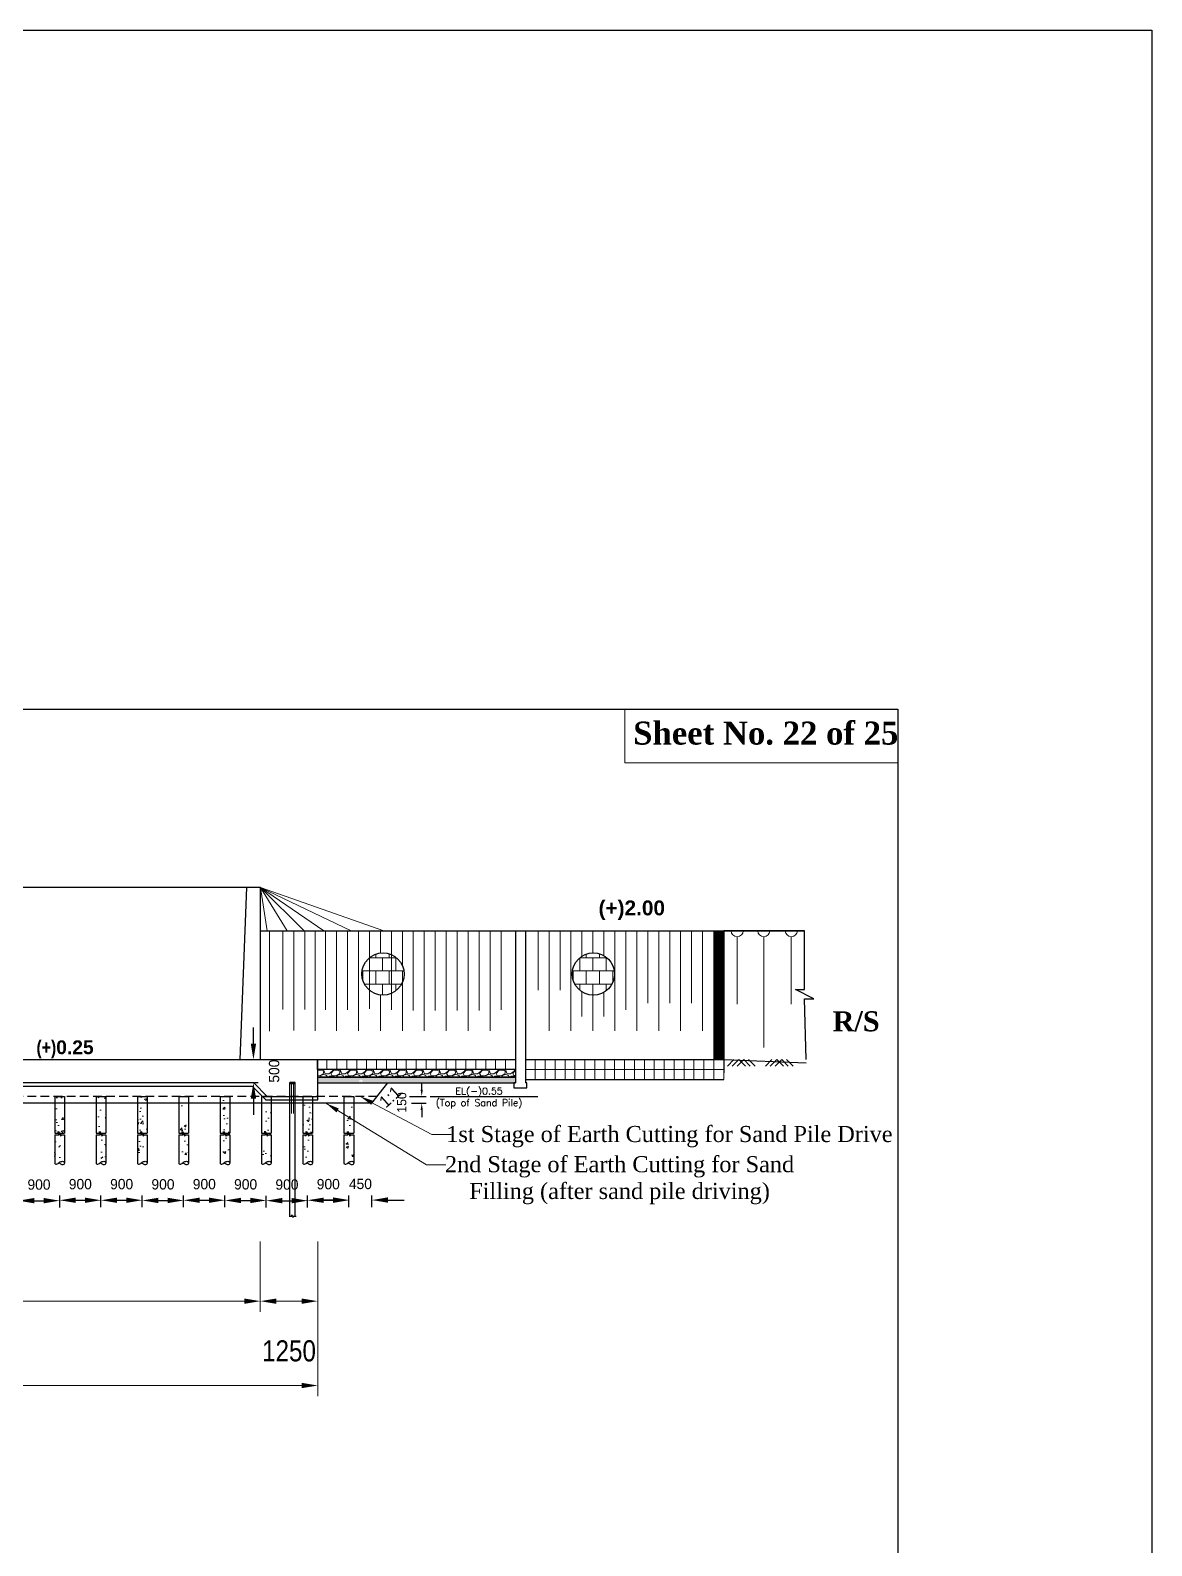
# Model space of a CAD drawing. Extents: x -358915 to 1258323, y -1667244 to -305611.
# Drawn here: x 979696 to 1004118, y -1281289 to -1248286 of the extents above; entities that cross this region are included whole.
import ezdxf

# ---------------------------------------------------------------- set-up
doc = ezdxf.new("R2010")
doc.units = 0
doc.header["$LTSCALE"] = 300
doc.header["$MEASUREMENT"] = 0
doc.linetypes.add('DASHED2', pattern=[9.525, 6.35, -3.175])
doc.layers.get('0').update_dxf_attribs({"linetype": 'CONTINUOUS'})
doc.layers.get('DEFPOINTS').update_dxf_attribs({"linetype": 'CONTINUOUS'})
for name, color, linetype in [('BLOCK', 6, 'CONTINUOUS'), ('LINE', 7, 'CONTINUOUS'), ('P1', 7, 'CONTINUOUS'), ('TEXT', 10, 'CONTINUOUS')]:
    doc.layers.add(name, color=color, linetype=linetype)
for name, color, linetype, lineweight in [('Dim', 7, 'CONTINUOUS', 9), ('Dimension', 8, 'CONTINUOUS', 18), ('HATCH', 252, 'CONTINUOUS', 5), ('line2', 3, 'CONTINUOUS', 30)]:
    doc.layers.add(name, color=color, linetype=linetype, lineweight=lineweight)
doc.styles.add('1-2', font='arial.ttf')
doc.styles.add('BIG', font='ROMANT.SHX')
doc.styles.add('dimText', font='ARIALN.TTF')
doc.styles.add('text', font='ARIALN.TTF', dxfattribs={"height": 1.6})
doc.dimstyles.new('3', dxfattribs={"dimtxt": 225, "dimasz": 350, "dimexe": 100, "dimexo": 25, "dimgap": 9, "dimtad": 0, "dimdec": 0, "dimzin": 0, "dimdsep": 46, "dimtxsty": 'Standard', "dimcen": 0, "dimclrd": 5, "dimclre": 6, "dimclrt": 256, "dimadec": 0, "dimazin": 0, "dimtfac": 1, "dimtdec": 0, "dimtofl": 0, "dimtmove": 2, "dimatfit": 3, "dimfxl": 1, "dimtolj": 1, "dimtzin": 0, "dimarcsym": 0})
doc.dimstyles.new('dim_230', dxfattribs={"dimtxt": 460, "dimasz": 460, "dimexe": 230, "dimexo": 100, "dimgap": 100, "dimtad": 1, "dimdec": 0, "dimzin": 0, "dimdsep": 46, "dimtxsty": 'dimText', "dimcen": 0.09, "dimclrd": 256, "dimclre": 256, "dimclrt": 7, "dimadec": 0, "dimazin": 0, "dimtfac": 1, "dimtdec": 0, "dimtofl": 0, "dimtmove": 0, "dimatfit": 3, "dimfxl": 1, "dimtolj": 1, "dimtzin": 0, "dimlwd": -1, "dimlwe": -1, "dimarcsym": 0})

# ---------------------------------------------------------------- blocks, each defined once
blk = doc.blocks.new('*D1104')
at = {"layer": 'DEFPOINTS', "color": 0, "ltscale": 500, "transparency": 16777216}
for p in [(972705, -1274561), (984705, -1274561), (984705, -1275964)]:
    blk.add_point(p, dxfattribs=at)
at = {"layer": 'Dim', "ltscale": 500, "transparency": 16777216}
for p, q in [((972705, -1274661), (972705, -1276194)), ((984705, -1274661), (984705, -1276194)), ((973055, -1275964), (984355, -1275964))]:
    blk.add_line(p, q, dxfattribs=at)
for points in [[(973055, -1275906), (973055, -1276022), (972705, -1275964)], [(984355, -1275906), (984355, -1276022), (984705, -1275964)]]:
    blk.add_solid(points, dxfattribs=at)
at = {"layer": 'Dim', "color": 7, "ltscale": 500, "transparency": 16777216, "insert": (978705, -1275629), "char_height": 460, "attachment_point": 5, "style": 'dimText'}
blk.add_mtext('\\A1;12000', dxfattribs=at)
blk = doc.blocks.new('*D1105')
at = {"layer": 'DEFPOINTS', "color": 0, "ltscale": 500, "transparency": 16777216}
for p in [(984705, -1274561), (985955, -1274561), (985955, -1275964)]:
    blk.add_point(p, dxfattribs=at)
at = {"layer": 'Dim', "ltscale": 500, "transparency": 16777216}
for p, q in [((984705, -1274661), (984705, -1276194)), ((985955, -1274661), (985955, -1276194)), ((985055, -1275964), (985605, -1275964))]:
    blk.add_line(p, q, dxfattribs=at)
for points in [[(985055, -1275906), (985055, -1276022), (984705, -1275964)], [(985605, -1275906), (985605, -1276022), (985955, -1275964)]]:
    blk.add_solid(points, dxfattribs=at)
at = {"layer": 'Dim', "color": 7, "ltscale": 500, "transparency": 16777216, "insert": (985330, -1277049), "char_height": 460, "attachment_point": 5, "style": 'dimText'}
blk.add_mtext('\\A1;1250', dxfattribs=at)
blk = doc.blocks.new('*D1106')
at = {"layer": 'DEFPOINTS', "color": 0, "transparency": 16777216}
for p in [(984555, -1270704), (984555, -1270704), (984555, -1271204)]:
    blk.add_point(p, dxfattribs=at)
at = {"layer": 'LINE', "color": 5, "lineweight": -2, "transparency": 16777216}
for p, q in [((984555, -1270354), (984555, -1270004)), ((984555, -1271554), (984555, -1271904))]:
    blk.add_line(p, q, dxfattribs=at)
at = {"layer": 'LINE', "color": 6, "lineweight": -2, "transparency": 16777216}
for p, q in [((984580, -1270704), (984655, -1270704)), ((984580, -1271204), (984655, -1271204))]:
    blk.add_line(p, q, dxfattribs=at)
at = {"layer": 'LINE', "color": 5, "transparency": 16777216}
for points in [[(984497, -1270354), (984614, -1270354), (984555, -1270704)], [(984497, -1271554), (984614, -1271554), (984555, -1271204)]]:
    blk.add_solid(points, dxfattribs=at)
at = {"layer": 'LINE', "transparency": 16777216, "insert": (985006, -1270954), "char_height": 225, "attachment_point": 5, "rotation": 90}
blk.add_mtext('\\A1;500', dxfattribs=at)
blk = doc.blocks.new('pile-X')
at = {"layer": 'Dim', "ltscale": 50}
h = blk.add_hatch(dxfattribs=at)
h.set_pattern_fill('AR-CONC', color=8, scale=100, style=0)
h.set_pattern_definition([(50, (-3010845.5, 571089.3), (717.26018, -62.75213), [75, -825]), (355, (-3010845.5, 571089.3), (-138.75133, 752.19213), [60, -660]), (100.4514, (-3010785.7, 571084.1), (578.50938, 689.43954), [63.74019, -701.14211]), (46.1842, (-3010845.5, 571289.3), (1067.24105, -165.51901), [112.5, -1237.5]), (96.6356, (-3010756.5, 571275.5), (934.6627, 974.11787), [95.6103, -1051.713]), (351.1842, (-3010845.5, 571289.3), (934.66195, 974.1186), [90, -990]), (21, (-3010745.5, 571239.3), (596.90705, -402.61889), [75, -825]), (326, (-3010745.5, 571239.3), (243.31533, 725.15005), [60, -660]), (71.4514, (-3010695.7, 571205.75), (840.22263, 322.5305), [63.74019, -701.14211]), (37.5, (-3010845.48, 571089.3), (12.159855, 332.893854), [0, -652, 0, -670, 0, -662.5]), (7.5, (-3010845.48, 571089.3), (263.069537, 394.41171), [0, -382, 0, -637, 0, -252.5]), (327.5, (-3011068.48, 571089.3), (533.822436, -22.554872), [0, -250, 0, -780, 0, -1035]), (317.5, (-3011168.48, 571089.3), (583.18617, 100.10498), [0, -325, 0, -518, 0, -735])])
h.paths.add_polyline_path([(-150, -1863), (-44, -1863), (-44, -1814), (22, -1903), (22, -1862), (150, -1862), (150, 0), (-150, 0)])
at = {"layer": 'P1', "ltscale": 50}
for points in [[(-150, 0), (-150, -1112)], [(-150, 0), (150, 0)], [(150, 0), (150, -1112)], [(-150, -1112), (-44, -1112), (-44, -1064), (22, -1152), (22, -1112), (150, -1112)], [(-150, -1161), (-29, -1161), (-29, -1113), (38, -1201), (38, -1161), (150, -1161)], [(-150, -1161), (-150, -2029)], [(150, -1161), (150, -2011)]]:
    blk.add_lwpolyline(points, dxfattribs=at)
blk.add_spline([(-150, -2029), (-115, -2047), (-72, -2042), (-23, -2010), (15, -1981), (67, -1965), (106, -1968), (132, -1982), (144, -1997), (150, -2011), (150, -2024), (123, -2061), (73, -2067), (38, -2051), (10, -2031), (-18, -2023), (-51, -2031)], degree=3, dxfattribs=at)
blk = doc.blocks.new('*D1108')
at = {"layer": 'DEFPOINTS', "color": 0, "ltscale": 500, "transparency": 16777216}
for p in [(948615, -1275964), (985955, -1275964), (985955, -1277801)]:
    blk.add_point(p, dxfattribs=at)
at = {"layer": 'Dim', "ltscale": 500, "transparency": 16777216}
for p, q in [((948615, -1276064), (948615, -1278031)), ((985955, -1276064), (985955, -1278031)), ((948965, -1277801), (985605, -1277801))]:
    blk.add_line(p, q, dxfattribs=at)
for points in [[(948965, -1277742), (948965, -1277859), (948615, -1277801)], [(985605, -1277742), (985605, -1277859), (985955, -1277801)]]:
    blk.add_solid(points, dxfattribs=at)
at = {"layer": 'Dim', "color": 7, "ltscale": 500, "transparency": 16777216, "insert": (967285, -1277466), "char_height": 460, "attachment_point": 5, "style": 'dimText'}
blk.add_mtext('\\A1;37340', dxfattribs=at)
blk = doc.blocks.new('*D1143')
at = {"layer": 'DEFPOINTS', "color": 0, "transparency": 16777216}
for p in [(980335, -1273775), (979435, -1273947), (980335, -1273947)]:
    blk.add_point(p, dxfattribs=at)
at = {"layer": 'LINE', "color": 6, "lineweight": -2, "transparency": 16777216}
for p, q in [((979435, -1273922), (979435, -1273675)), ((980335, -1273922), (980335, -1273675))]:
    blk.add_line(p, q, dxfattribs=at)
at = {"layer": 'LINE', "color": 5, "lineweight": -2, "transparency": 16777216}
blk.add_line((979785, -1273775), (979985, -1273775), dxfattribs=at)
at = {"layer": 'LINE', "color": 5, "transparency": 16777216}
for points in [[(979785, -1273716), (979785, -1273833), (979435, -1273775)], [(979985, -1273716), (979985, -1273833), (980335, -1273775)]]:
    blk.add_solid(points, dxfattribs=at)
at = {"layer": 'LINE', "transparency": 16777216, "insert": (979885, -1273425), "char_height": 225, "attachment_point": 5}
blk.add_mtext('\\A1;900', dxfattribs=at)
blk = doc.blocks.new('*D1144')
at = {"layer": 'DEFPOINTS', "color": 0, "transparency": 16777216}
for p in [(981235, -1273766), (980335, -1273939), (981235, -1273939)]:
    blk.add_point(p, dxfattribs=at)
at = {"layer": 'LINE', "color": 6, "lineweight": -2, "transparency": 16777216}
for p, q in [((980335, -1273914), (980335, -1273666)), ((981235, -1273914), (981235, -1273666))]:
    blk.add_line(p, q, dxfattribs=at)
at = {"layer": 'LINE', "color": 5, "lineweight": -2, "transparency": 16777216}
blk.add_line((980685, -1273766), (980885, -1273766), dxfattribs=at)
at = {"layer": 'LINE', "color": 5, "transparency": 16777216}
for points in [[(980685, -1273708), (980685, -1273824), (980335, -1273766)], [(980885, -1273708), (980885, -1273824), (981235, -1273766)]]:
    blk.add_solid(points, dxfattribs=at)
at = {"layer": 'LINE', "transparency": 16777216, "insert": (980785, -1273416), "char_height": 225, "attachment_point": 5}
blk.add_mtext('\\A1;900', dxfattribs=at)
blk = doc.blocks.new('*D1151')
at = {"layer": 'DEFPOINTS', "color": 0, "transparency": 16777216}
for p in [(982135, -1273766), (981235, -1273939), (982135, -1273939)]:
    blk.add_point(p, dxfattribs=at)
at = {"layer": 'LINE', "color": 6, "lineweight": -2, "transparency": 16777216}
for p, q in [((981235, -1273914), (981235, -1273666)), ((982135, -1273914), (982135, -1273666))]:
    blk.add_line(p, q, dxfattribs=at)
at = {"layer": 'LINE', "color": 5, "lineweight": -2, "transparency": 16777216}
blk.add_line((981585, -1273766), (981785, -1273766), dxfattribs=at)
at = {"layer": 'LINE', "color": 5, "transparency": 16777216}
for points in [[(981585, -1273708), (981585, -1273824), (981235, -1273766)], [(981785, -1273708), (981785, -1273824), (982135, -1273766)]]:
    blk.add_solid(points, dxfattribs=at)
at = {"layer": 'LINE', "transparency": 16777216, "insert": (981685, -1273416), "char_height": 225, "attachment_point": 5}
blk.add_mtext('\\A1;900', dxfattribs=at)
blk = doc.blocks.new('*D1152')
at = {"layer": 'DEFPOINTS', "color": 0, "transparency": 16777216}
for p in [(983035, -1273770), (982135, -1273943), (983035, -1273943)]:
    blk.add_point(p, dxfattribs=at)
at = {"layer": 'LINE', "color": 6, "lineweight": -2, "transparency": 16777216}
for p, q in [((982135, -1273918), (982135, -1273670)), ((983035, -1273918), (983035, -1273670))]:
    blk.add_line(p, q, dxfattribs=at)
at = {"layer": 'LINE', "color": 5, "lineweight": -2, "transparency": 16777216}
blk.add_line((982485, -1273770), (982685, -1273770), dxfattribs=at)
at = {"layer": 'LINE', "color": 5, "transparency": 16777216}
for points in [[(982485, -1273712), (982485, -1273829), (982135, -1273770)], [(982685, -1273712), (982685, -1273829), (983035, -1273770)]]:
    blk.add_solid(points, dxfattribs=at)
at = {"layer": 'LINE', "transparency": 16777216, "insert": (982585, -1273420), "char_height": 225, "attachment_point": 5}
blk.add_mtext('\\A1;900', dxfattribs=at)
blk = doc.blocks.new('*D1147')
at = {"layer": 'DEFPOINTS', "color": 0, "transparency": 16777216}
for p in [(983935, -1273766), (983035, -1273939), (983935, -1273939)]:
    blk.add_point(p, dxfattribs=at)
at = {"layer": 'LINE', "color": 6, "lineweight": -2, "transparency": 16777216}
for p, q in [((983035, -1273914), (983035, -1273666)), ((983935, -1273914), (983935, -1273666))]:
    blk.add_line(p, q, dxfattribs=at)
at = {"layer": 'LINE', "color": 5, "lineweight": -2, "transparency": 16777216}
blk.add_line((983385, -1273766), (983585, -1273766), dxfattribs=at)
at = {"layer": 'LINE', "color": 5, "transparency": 16777216}
for points in [[(983385, -1273708), (983385, -1273824), (983035, -1273766)], [(983585, -1273708), (983585, -1273824), (983935, -1273766)]]:
    blk.add_solid(points, dxfattribs=at)
at = {"layer": 'LINE', "transparency": 16777216, "insert": (983485, -1273416), "char_height": 225, "attachment_point": 5}
blk.add_mtext('\\A1;900', dxfattribs=at)
blk = doc.blocks.new('*D1148')
at = {"layer": 'DEFPOINTS', "color": 0, "transparency": 16777216}
for p in [(984835, -1273770), (983935, -1273943), (984835, -1273943)]:
    blk.add_point(p, dxfattribs=at)
at = {"layer": 'LINE', "color": 6, "lineweight": -2, "transparency": 16777216}
for p, q in [((983935, -1273918), (983935, -1273670)), ((984835, -1273918), (984835, -1273670))]:
    blk.add_line(p, q, dxfattribs=at)
at = {"layer": 'LINE', "color": 5, "lineweight": -2, "transparency": 16777216}
blk.add_line((984285, -1273770), (984485, -1273770), dxfattribs=at)
at = {"layer": 'LINE', "color": 5, "transparency": 16777216}
for points in [[(984285, -1273712), (984285, -1273829), (983935, -1273770)], [(984485, -1273712), (984485, -1273829), (984835, -1273770)]]:
    blk.add_solid(points, dxfattribs=at)
at = {"layer": 'LINE', "transparency": 16777216, "insert": (984385, -1273420), "char_height": 225, "attachment_point": 5}
blk.add_mtext('\\A1;900', dxfattribs=at)
blk = doc.blocks.new('*D1149')
at = {"layer": 'DEFPOINTS', "color": 0, "transparency": 16777216}
for p in [(985735, -1273775), (984835, -1273947), (985735, -1273947)]:
    blk.add_point(p, dxfattribs=at)
at = {"layer": 'LINE', "color": 6, "lineweight": -2, "transparency": 16777216}
for p, q in [((984835, -1273922), (984835, -1273675)), ((985735, -1273922), (985735, -1273675))]:
    blk.add_line(p, q, dxfattribs=at)
at = {"layer": 'LINE', "color": 5, "lineweight": -2, "transparency": 16777216}
blk.add_line((985185, -1273775), (985385, -1273775), dxfattribs=at)
at = {"layer": 'LINE', "color": 5, "transparency": 16777216}
for points in [[(985185, -1273716), (985185, -1273833), (984835, -1273775)], [(985385, -1273716), (985385, -1273833), (985735, -1273775)]]:
    blk.add_solid(points, dxfattribs=at)
at = {"layer": 'LINE', "transparency": 16777216, "insert": (985285, -1273425), "char_height": 225, "attachment_point": 5}
blk.add_mtext('\\A1;900', dxfattribs=at)
blk = doc.blocks.new('*D1150')
at = {"layer": 'DEFPOINTS', "color": 0, "transparency": 16777216}
for p in [(986635, -1273766), (985735, -1273939), (986635, -1273939)]:
    blk.add_point(p, dxfattribs=at)
at = {"layer": 'LINE', "color": 6, "lineweight": -2, "transparency": 16777216}
for p, q in [((985735, -1273914), (985735, -1273666)), ((986635, -1273914), (986635, -1273666))]:
    blk.add_line(p, q, dxfattribs=at)
at = {"layer": 'LINE', "color": 5, "lineweight": -2, "transparency": 16777216}
blk.add_line((986085, -1273766), (986285, -1273766), dxfattribs=at)
at = {"layer": 'LINE', "color": 5, "transparency": 16777216}
for points in [[(986085, -1273708), (986085, -1273824), (985735, -1273766)], [(986285, -1273708), (986285, -1273824), (986635, -1273766)]]:
    blk.add_solid(points, dxfattribs=at)
at = {"layer": 'LINE', "transparency": 16777216, "insert": (986185, -1273416), "char_height": 225, "attachment_point": 5}
blk.add_mtext('\\A1;900', dxfattribs=at)
blk = doc.blocks.new('*D1153')
at = {"layer": 'DEFPOINTS', "color": 0, "transparency": 16777216}
for p in [(987135, -1273762), (986635, -1273939), (987135, -1273939)]:
    blk.add_point(p, dxfattribs=at)
at = {"layer": 'LINE', "color": 5, "lineweight": -2, "transparency": 16777216}
for p, q in [((986285, -1273762), (985935, -1273762)), ((987485, -1273762), (987835, -1273762))]:
    blk.add_line(p, q, dxfattribs=at)
at = {"layer": 'LINE', "color": 6, "lineweight": -2, "transparency": 16777216}
for p, q in [((986635, -1273914), (986635, -1273662)), ((987135, -1273914), (987135, -1273662))]:
    blk.add_line(p, q, dxfattribs=at)
at = {"layer": 'LINE', "color": 5, "transparency": 16777216}
for points in [[(986285, -1273703), (986285, -1273820), (986635, -1273762)], [(987485, -1273703), (987485, -1273820), (987135, -1273762)]]:
    blk.add_solid(points, dxfattribs=at)
at = {"layer": 'LINE', "transparency": 16777216, "insert": (986885, -1273412), "char_height": 225, "attachment_point": 5}
blk.add_mtext('\\A1;450', dxfattribs=at)
blk = doc.blocks.new('*D1176')
at = {"layer": 'DEFPOINTS', "color": 0, "transparency": 16777216}
for p in [(987927, -1271504), (987971, -1271654), (988220, -1271654)]:
    blk.add_point(p, dxfattribs=at)
at = {"layer": 'LINE', "color": 5, "lineweight": -2, "transparency": 16777216}
for p, q in [((988220, -1271354), (988220, -1271204)), ((988220, -1271804), (988220, -1271954))]:
    blk.add_line(p, q, dxfattribs=at)
at = {"layer": 'LINE', "color": 6, "lineweight": -2, "transparency": 16777216}
for p, q in [((987952, -1271504), (988320, -1271504)), ((987996, -1271654), (988320, -1271654))]:
    blk.add_line(p, q, dxfattribs=at)
at = {"layer": 'LINE', "color": 5, "transparency": 16777216}
for points in [[(988195, -1271354), (988245, -1271354), (988220, -1271504)], [(988195, -1271804), (988245, -1271804), (988220, -1271654)]]:
    blk.add_solid(points, dxfattribs=at)
at = {"layer": 'LINE', "transparency": 16777216, "insert": (987786, -1271637), "char_height": 200, "attachment_point": 5, "rotation": 90}
blk.add_mtext('\\A1;150', dxfattribs=at)

msp = doc.modelspace()

# ---------------------------------------------------------------- hatches: boundary and pattern name
at = {"layer": 'Dim'}
h = msp.add_hatch(dxfattribs=at)
h.set_pattern_fill('ANSI31', color=16, scale=7.2)
h.set_pattern_definition([(45, (994733.7033, -1270209.776), (-0.6363961, 0.6363961), [])])
h.paths.add_polyline_path([(994797.1, -1267895.7), (994580.9, -1267895.7), (994580.9, -1270703.6), (994796.8, -1270703.6)])
h = msp.add_hatch(dxfattribs=at)
h.set_pattern_fill('AR-B88', color=8, scale=36)
h.set_pattern_definition([(0, (875479.43, -1285187.52), (0, 288), []), (90, (875479.43, -1285187.52), (-144, 288), [288, -288])])
h.paths.add_polyline_path([(987838.4, -1268838.5, 1), (986915.3, -1268838.5, 1)])
h = msp.add_hatch(dxfattribs=at)
h.set_pattern_fill('AR-B88', color=8, scale=36)
h.set_pattern_definition([(0, (880060.73, -1285187.52), (0, 288), []), (90, (880060.73, -1285187.52), (-144, 288), [288, -288])])
h.paths.add_polyline_path([(992419.7, -1268838.5, 1), (991496.6, -1268838.5, 1)])
at = {"layer": 'Dim', "ltscale": 500}
h = msp.add_hatch(dxfattribs=at)
h.set_pattern_fill('GRAVEL', color=8, scale=360)
h.set_pattern_definition([(228.012788, (932706.553, -1308174.975), (-2880, -3240), [48.433, -4794.8717]), (184.96974, (932674.153, -1308210.975), (4320, 360), [83.1125, -8228.1329]), (132.510447, (932591.353, -1308218.175), (3600, -3960), [58.6037, -5801.7717]), (267.27369, (932450.953, -1308308.175), (360, 7200), [75.6857, -7492.8809]), (292.833654, (932447.353, -1308383.775), (-1800, 4320), [74.2158, -7347.3743]), (357.27369, (932476.153, -1308452.175), (-7200, 360), [75.6857, -7492.8809]), (37.69424, (932551.753, -1308455.775), (-4680, -3600), [100.0904, -9908.9455]), (72.255328, (932630.953, -1308394.575), (2520, 7920), [94.4957, -9355.0757]), (121.429566, (932659.753, -1308304.575), (-2880, 4680), [75.942, -7518.2663]), (175.23636, (932620.153, -1308239.775), (3960, -360), [86.6995, -4248.2745]), (222.397438, (932533.753, -1308232.575), (-4320, -3960), [112.1213, -11100.015]), (138.814075, (932807.353, -1308311.775), (-2520, 2160), [38.2684, -3788.5841]), (171.469234, (932778.553, -1308286.575), (4680, -720), [72.8053, -7207.7441]), (225, (932706.55, -1308275.78), (-4e-14, -360), [50.9116, -458.2053]), (203.19859, (932681.353, -1308232.575), (1800, 720), [27.4169, -2714.2614]), (291.80141, (932656.15, -1308243.375), (-360, 1080), [38.773, -1899.8863]), (30.96376, (932670.55, -1308279.375), (1080, 720), [62.9744, -2036.1682]), (161.56505, (932724.55, -1308246.98), (720, -360), [45.5368, -1092.8832]), (16.38954, (932447.353, -1308243.375), (3600, 1080), [63.792, -6315.4243]), (70.346176, (932508.553, -1308225.375), (-1440, -3960), [53.518, -5298.2668]), (293.19859, (932724.553, -1308174.975), (-720, 1800), [54.8334, -2686.845]), (343.61046, (932746.153, -1308225.375), (-3600, 1080), [63.792, -6315.4243]), (339.443955, (932447.353, -1308466.575), (-1800, 720), [61.5168, -3014.3245]), (294.77514, (932504.953, -1308488.175), (-1800, 3960), [51.544, -5102.8715]), (66.80141, (932728.153, -1308534.975), (720, 1800), [54.8334, -2686.845]), (17.354025, (932749.753, -1308484.575), (-4680, -1440), [60.3472, -5974.3525]), (69.443955, (932551.753, -1308534.975), (-720, -1800), [30.7584, -3045.083]), (101.30993, (932706.55, -1308534.975), (-360, 1440), [18.3564, -1817.2906]), (165.96376, (932702.95, -1308516.975), (1080, -360), [74.2158, -1410.1022]), (186.009006, (932630.953, -1308498.975), (3600, 360), [68.778, -6809.0123]), (303.69007, (932670.55, -1308311.78), (-360, 720), [51.92, -1246.0785]), (353.157227, (932699.353, -1308354.975), (6120, -720), [90.6458, -8973.9225]), (60.945396, (932789.353, -1308365.775), (-1440, -2520), [37.0642, -3669.3627]), (90, (932807.35, -1308333.38), (-360, 360), [21.6, -338.4]), (120.256437, (932623.753, -1308488.175), (1440, -2520), [50.0126, -4951.2672]), (48.012788, (932598.553, -1308444.975), (2880, 3240), [96.866, -4746.4387]), (0, (932663.35, -1308372.98), (360, 360), [93.6, -266.4]), (325.304846, (932756.953, -1308372.975), (3600, -2520), [56.921, -5635.1787]), (254.0546, (932803.753, -1308405.375), (-360, -1440), [52.4167, -2568.4228]), (207.645975, (932789.353, -1308455.775), (-6840, -3600), [85.3434, -8449.0107]), (175.426079, (932713.753, -1308495.375), (-4680, 360), [90.2876, -8938.4664])])
h.paths.add_polyline_path([(985955.4, -1270919.9), (985955.6, -1271088.5), (990260.9, -1271088.5), (990260.9, -1270919.7), (989001.5, -1270919.7), (988785.5, -1270919.7), (988569.5, -1270919.7), (988353.5, -1270919.7)])
h = msp.add_hatch(dxfattribs=at)
h.set_pattern_fill('AR-SAND', color=8, scale=43.2)
h.set_pattern_definition([(37.5, (721177.44, -1341128.67), (-2.721313, 83.238787), [0, -65.664, 0, -73.44, 0, -70.2]), (7.5, (721177.44, -1341128.67), (76.454354, 121.91671), [0, -35.424, 0, -59.184, 0, -22.68]), (327.5, (721124.31, -1341128.67), (134.530928, 0.244471), [0, -21.6, 0, -77.76, 0, -101.52]), (317.5, (721124.31, -1341128.67), (129.86467, 37.915584), [0, -10.8, 0, -50.976, 0, -58.32])])
h.paths.add_polyline_path([(988589.9, -1271088.5), (987728.3, -1271088.5), (987728.3, -1271139.3), (987728.3, -1271207.5), (988590, -1271207.5)])
h.paths.add_polyline_path([(990260.9, -1271088.5), (988589.9, -1271088.5), (988590, -1271207.5), (990119.4, -1271207.5), (990119.4, -1271207.5), (990260.9, -1271207.5)])
edge = h.paths.add_edge_path()
edge.add_line((985955.5, -1271090), (985955.6, -1271207.6))
edge.add_line((985955.6, -1271207.6), (986880.4, -1271207.5))
edge.add_arc((986895.2, -1271174.6), 36, 90, 245.82124, ccw=False)
edge.add_arc((986895.2, -1271174.6), 36, -65.82094, 90, ccw=False)
edge.add_line((986909.9, -1271207.5), (987728.3, -1271207.5))
edge.add_line((987728.3, -1271207.5), (987728.3, -1271139.3))
edge.add_line((987728.3, -1271139.3), (987728.3, -1271088.5))
edge.add_line((987728.3, -1271088.5), (985955.5, -1271090))
h.paths.add_polyline_path([(985955.8, -1271207.5), (985955.8, -1271171.8), (985955.7, -1271090.1), (985955.3, -1271090.1), (985955.3, -1271207.5)])
at = {"layer": 'HATCH', "ltscale": 10}
h = msp.add_hatch(dxfattribs=at)
h.set_pattern_fill('ANSI31', color=256, scale=375, angle=45, style=0)
h.set_pattern_definition([(90, (968743.14, -1262180.5), (-46.875, 7e-15), [])])
h.paths.add_polyline_path([(985345.3, -1271880), (985389.5, -1271880), (985389.5, -1271866.5), (985417.6, -1271892.5), (985417.6, -1271880), (985465.3, -1271880), (985465.3, -1271229.2), (985345.3, -1271229.2)])

# ---------------------------------------------------------------- linework, layer by layer
at = {"color": 7}
for points in [[(985955.3, -1270703.6), (990260.9, -1270703.6)], [(990260.9, -1270919.7), (985955.3, -1270919.7)], [(990476.9, -1270703.6), (994796.8, -1270703.6)]]:
    msp.add_lwpolyline(points, dxfattribs=at)
at = {"layer": 'BLOCK', "color": 7}
for centre in [(987376.9, -1268838.5), (991958.1, -1268838.5)]:
    msp.add_circle(centre, 461.6, dxfattribs=at)
at = {"layer": 'Dim', "color": 8, "ltscale": 500}
msp.add_line((984705.3, -1266953.7), (984855.1, -1267895.5), dxfattribs=at)
at = {"layer": 'Dim', "color": 8, "linetype": 'Continuous', "ltscale": 500}
for p, q in [((985955.8, -1271221.1), (985955.8, -1271221.1)), ((985955.8, -1271450.3), (985955.8, -1271450.3))]:
    msp.add_line(p, q, dxfattribs=at)
at = {"layer": 'Dim', "color": 8, "ltscale": 500}
for points in [[(984705.3, -1266953.7), (987395.3, -1267895.5)], [(984705.3, -1266953.7), (986682.9, -1267895.7)], [(984705.3, -1266953.7), (985656.3, -1267895.5)], [(984705.3, -1266953.7), (985288.8, -1267895.6)], [(984705.3, -1266953.7), (986090, -1267895.5)], [(984905.2, -1267901), (984905.1, -1270081.5)], [(985194.1, -1267890.2), (985194.1, -1269611)], [(985432.9, -1267890.2), (985432.8, -1270070.7)], [(985671.7, -1267895.7), (985671.7, -1269611)], [(985902.2, -1267895.6), (985902.1, -1270076.1)], [(986126.6, -1267895.6), (986126.6, -1269616.4)], [(986365.4, -1267895.6), (986365.3, -1270076.1)], [(986604.2, -1267895.6), (986604.2, -1269616.5)], [(986843, -1267895.6), (986842.9, -1270076.1)], [(987081.8, -1267895.6), (987081.8, -1269599.3)], [(987320.6, -1267895.6), (987320.6, -1268380.4)], [(987559.4, -1267895.6), (987559.4, -1269616)], [(987798.2, -1267895.6), (987798.2, -1268649.9)], [(988036.9, -1267895.6), (988036.9, -1269629.9)], [(988275.7, -1267895.6), (988275.6, -1270076.1)], [(988514.5, -1267895.6), (988514.5, -1269636.2)], [(988753.3, -1267895.6), (988753.2, -1270076.1)], [(988992.1, -1267895.6), (988992.1, -1269636.2)], [(989230.9, -1267895.6), (989230.8, -1270076.1)], [(989469.7, -1267895.6), (989469.7, -1269636.2)], [(989708.5, -1267895.6), (989708.4, -1270076.1)], [(989950.9, -1267895.6), (989950.9, -1269620.7)], [(990754.9, -1267895.6), (990754.8, -1269191.7)], [(990993.6, -1267895.6), (990993.5, -1270076.1)], [(991232.4, -1267895.6), (991232.4, -1269191.8)], [(991471.2, -1267895.6), (991471.1, -1270076.1)], [(991710, -1267895.6), (991710, -1268449.3)], [(991948.8, -1267895.6), (991948.8, -1268377)], [(992187.6, -1267895.6), (992187.6, -1268438)], [(992426.4, -1267895.6), (992426.3, -1270076.1)], [(992665.2, -1267895.6), (992665.2, -1269617.1)], [(992904, -1267895.6), (992903.8, -1270076.1)], [(993142.7, -1267895.6), (993142.7, -1269476.7)], [(993381.5, -1267895.6), (993381.4, -1270076.1)], [(993620.3, -1267895.6), (993620.3, -1269476.7)], [(993859.1, -1267895.6), (993859, -1270076.1)], [(994097.9, -1267895.6), (994097.9, -1269476.8)], [(994336.7, -1267895.6), (994336.6, -1270076.1)], [(987320.6, -1269296.6), (987320.5, -1270076.1)], [(987798.2, -1269027), (987798, -1270076.1)], [(991710, -1269227.7), (991709.9, -1269767.1)], [(991948.8, -1269300), (991948.7, -1270076.1)], [(992187.6, -1269239), (992187.5, -1269764.9)]]:
    msp.add_lwpolyline(points, dxfattribs=at)
at = {"layer": 'Dim', "ltscale": 500}
for points in [[(986156.7, -1270919.9), (985940.7, -1270919.9), (985940.7, -1270703.9), (986156.8, -1270703.9)], [(986372.8, -1270919.9), (986156.8, -1270919.9), (986156.8, -1270703.9), (986372.8, -1270703.9)], [(986588.8, -1270919.9), (986372.8, -1270919.9), (986372.8, -1270703.9), (986588.8, -1270703.9)], [(986804.8, -1270919.9), (986588.8, -1270919.9), (986588.8, -1270703.9), (986804.8, -1270703.9)], [(987236.8, -1270919.8), (987020.8, -1270919.8), (987020.8, -1270703.8), (987236.8, -1270703.8)], [(987452.8, -1270919.8), (987236.8, -1270919.8), (987236.8, -1270703.8), (987452.8, -1270703.8)], [(987668.8, -1270919.8), (987452.8, -1270919.8), (987452.8, -1270703.8), (987668.8, -1270703.8)], [(987884.8, -1270919.8), (987668.8, -1270919.8), (987668.8, -1270703.8), (987884.8, -1270703.8)], [(988316.8, -1270919.7), (988100.8, -1270919.7), (988100.8, -1270703.7), (988316.9, -1270703.7)], [(988532.9, -1270919.7), (988316.9, -1270919.7), (988316.9, -1270703.7), (988532.9, -1270703.7)], [(988748.9, -1270919.7), (988532.9, -1270919.7), (988532.9, -1270703.7), (988748.9, -1270703.7)], [(988964.9, -1270919.7), (988748.9, -1270919.7), (988748.9, -1270703.7), (988964.9, -1270703.7)], [(989396.9, -1270919.7), (989180.9, -1270919.7), (989180.9, -1270703.7), (989396.9, -1270703.7)], [(989612.9, -1270919.7), (989396.9, -1270919.7), (989396.9, -1270703.7), (989612.9, -1270703.7)], [(989828.9, -1270919.7), (989612.9, -1270919.7), (989612.9, -1270703.7), (989828.9, -1270703.7)], [(990044.9, -1270919.7), (989828.9, -1270919.7), (989828.9, -1270703.7), (990044.9, -1270703.7)], [(990476.9, -1270919.7), (990692.9, -1270919.7), (990692.9, -1270703.7), (990476.9, -1270703.7)], [(990476.9, -1270919.7), (990692.9, -1270919.7), (990692.9, -1271135.7), (990476.9, -1271135.7)], [(990693, -1270919.7), (990909, -1270919.7), (990909, -1270703.7), (990692.9, -1270703.7)], [(990693, -1270919.7), (990909, -1270919.7), (990909, -1271135.7), (990692.9, -1271135.7)], [(990909, -1270919.7), (991125, -1270919.7), (991125, -1270703.7), (990909, -1270703.7)], [(990909, -1270919.7), (991125, -1270919.7), (991125, -1271135.7), (990909, -1271135.7)], [(991125, -1270919.7), (991341, -1270919.7), (991341, -1270703.7), (991125, -1270703.7)], [(991125, -1270919.7), (991341, -1270919.7), (991341, -1271135.7), (991125, -1271135.7)], [(991341, -1270919.7), (991557, -1270919.7), (991557, -1270703.7), (991341, -1270703.7)], [(991341, -1270919.7), (991557, -1270919.7), (991557, -1271135.7), (991341, -1271135.7)], [(991773, -1270919.7), (991557, -1270919.7), (991557, -1270703.7), (991773, -1270703.7)], [(991773, -1270919.7), (991557, -1270919.7), (991557, -1271135.7), (991773, -1271135.7)], [(991773, -1270919.7), (991989, -1270919.7), (991989, -1270703.7), (991773, -1270703.7)], [(991773, -1270919.7), (991989, -1270919.7), (991989, -1271135.7), (991773, -1271135.7)], [(992205, -1270919.7), (991989, -1270919.7), (991989, -1270703.7), (992205, -1270703.7)], [(992205, -1270919.7), (991989, -1270919.7), (991989, -1271135.7), (992205, -1271135.7)], [(992205, -1270919.7), (992421, -1270919.7), (992421, -1270703.7), (992205, -1270703.7)], [(992205, -1270919.7), (992421, -1270919.7), (992421, -1271135.7), (992205, -1271135.7)], [(992637, -1270919.7), (992421, -1270919.7), (992421, -1270703.7), (992637, -1270703.7)], [(992637, -1270919.7), (992421, -1270919.7), (992421, -1271135.7), (992637, -1271135.7)], [(992637, -1270919.7), (992853, -1270919.7), (992853, -1270703.7), (992637, -1270703.7)], [(992637, -1270919.7), (992853, -1270919.7), (992853, -1271135.7), (992637, -1271135.7)], [(993069, -1270919.7), (992853, -1270919.7), (992853, -1270703.7), (993069, -1270703.7)], [(993069, -1270919.7), (992853, -1270919.7), (992853, -1271135.7), (993069, -1271135.7)], [(993285, -1270919.7), (993069, -1270919.7), (993069, -1270703.7), (993285, -1270703.7)], [(993285, -1270919.7), (993069, -1270919.7), (993069, -1271135.7), (993285, -1271135.7)], [(993285, -1270919.7), (993501, -1270919.7), (993501, -1270703.7), (993285, -1270703.7)], [(993285, -1270919.7), (993501, -1270919.7), (993501, -1271135.7), (993285, -1271135.7)], [(993717, -1270919.7), (993501, -1270919.7), (993501, -1270703.7), (993717, -1270703.7)], [(993717, -1270919.7), (993501, -1270919.7), (993501, -1271135.7), (993717, -1271135.7)], [(993717, -1270919.7), (993933, -1270919.7), (993933, -1270703.7), (993717, -1270703.7)], [(993717, -1270919.7), (993933, -1270919.7), (993933, -1271135.7), (993717, -1271135.7)], [(994149, -1270919.7), (993933, -1270919.7), (993933, -1270703.7), (994149, -1270703.7)], [(994149, -1270919.7), (993933, -1270919.7), (993933, -1271135.7), (994149, -1271135.7)], [(994149, -1270919.7), (994365, -1270919.7), (994365, -1270703.7), (994149, -1270703.7)], [(994149, -1270919.7), (994365, -1270919.7), (994365, -1271135.7), (994149, -1271135.7)], [(994581, -1270919.7), (994365, -1270919.7), (994365, -1270703.7), (994581, -1270703.7)], [(994581, -1270919.7), (994365, -1270919.7), (994365, -1271135.7), (994581, -1271135.7)], [(994581, -1270919.7), (994796.7, -1270919.7), (994796.8, -1270703.6), (994581, -1270703.7)], [(994581, -1270919.7), (994796.7, -1270919.7), (994796.7, -1271135.6), (994581, -1271135.7)]]:
    msp.add_lwpolyline(points, close=True, dxfattribs=at)
at = {"layer": 'Dimension', "color": 5, "lineweight": 13, "ltscale": 2}
for p, q in [((995090.8, -1268027.5), (995090.8, -1269497)), ((995668.9, -1268027.5), (995668.8, -1270442.7)), ((996269.7, -1268027.5), (996269.7, -1269497))]:
    msp.add_line(p, q, dxfattribs=at)
for centre in [(995090.8, -1267895.5), (995668.9, -1267895.5), (996269.7, -1267895.5)]:
    msp.add_arc(centre, 132, 180, 0, dxfattribs=at)
at = {"layer": 'HATCH', "color": 8, "lineweight": 15}
for points in [[(995020.8, -1270703.6), (994877, -1270847.4)], [(995126.6, -1270703.6), (994982.8, -1270847.4)], [(995232.5, -1270703.6), (995088.7, -1270847.4)], [(995126.6, -1270703.6), (995270.5, -1270847.4)], [(995232.5, -1270703.6), (995376.3, -1270847.4)], [(995338.4, -1270703.6), (995482.2, -1270847.4)], [(995847.9, -1270703.6), (995704.1, -1270847.4)], [(995953.8, -1270703.6), (995810, -1270847.4)], [(996059.7, -1270703.6), (995915.9, -1270847.4)], [(995953.8, -1270703.6), (996097.6, -1270847.4)], [(996059.7, -1270703.6), (996203.5, -1270847.4)], [(996165.6, -1270703.6), (996309.4, -1270847.4)]]:
    msp.add_lwpolyline(points, dxfattribs=at)
at = {"layer": 'LINE'}
for p, q in [((984705.3, -1266953.7), (975055.3, -1266953.7)), ((984405.3, -1266953.7), (984255.3, -1270703.7)), ((984705.3, -1270703.7), (984705.3, -1266953.7)), ((972705.3, -1270703.7), (985955.3, -1270703.7)), ((985955.3, -1271578.7), (985955.3, -1270703.7)), ((972693.1, -1271278.7), (984524.2, -1271278.7)), ((972705.3, -1271203.7), (984555.3, -1271203.7)), ((984524.2, -1271278.7), (984824.2, -1271578.7)), ((984555.3, -1271203.7), (984855.3, -1271503.7)), ((985345.3, -1274116.9), (985345.3, -1271203.7)), ((985465.3, -1271203.7), (985345.3, -1271203.7)), ((985465.3, -1271228.7), (985345.3, -1271228.7)), ((985465.3, -1274116.9), (985465.3, -1271203.7)), ((984824.2, -1271578.7), (985955.3, -1271578.7)), ((984855.3, -1271503.7), (985955.3, -1271503.7)), ((985345.3, -1271839.7), (985345.3, -1271353.7)), ((985345.3, -1271789.7), (985345.3, -1271353.7)), ((988400.5, -1271503.7), (990749.2, -1271503.7)), ((988635.9, -1271503.7), (990749.2, -1271503.7)), ((987135.3, -1271653.7), (947435.3, -1271653.7))]:
    msp.add_line(p, q, dxfattribs=at)
at = {"layer": 'LINE', "ltscale": 500}
for p, q in [((984705.3, -1267895.7), (996554.4, -1267895.7)), ((990261, -1267895.5), (990260.9, -1271207.5)), ((990477, -1267895.5), (990476.9, -1271207.5)), ((994580.9, -1267895.6), (994580.8, -1270703.6)), ((994797.1, -1267895.6), (994796.7, -1270991.5)), ((994797.1, -1267895.6), (994796.7, -1270989.3)), ((985955.8, -1271207.5), (990260.9, -1271207.5)), ((990260.9, -1271207.5), (990224.9, -1271207.5)), ((990476.9, -1271135.6), (994796.7, -1271135.6))]:
    msp.add_line(p, q, dxfattribs=at)
at = {"layer": 'LINE', "linetype": 'DASHED2', "ltscale": 0.1}
msp.add_line((987252.7, -1271503.7), (947285.3, -1271503.7), dxfattribs=at)
at = {"layer": 'LINE', "color": 3, "ltscale": 0.5}
msp.add_lwpolyline([(856273.7, -1248285.9), (1004118, -1248285.9), (1004118, -1317838.7), (856273.7, -1317838.7)], close=True, dxfattribs=at)
at = {"layer": 'LINE'}
msp.add_lwpolyline([(998591.2, -1306214.6), (937579.3, -1306214.6), (937579.3, -1263070.4), (998591.2, -1263070.4)], close=True, dxfattribs=at)
at = {"layer": 'LINE', "lineweight": 9}
msp.add_lwpolyline([(998591.2, -1263070.4), (992646.2, -1263070.4), (992646.2, -1264236.6), (998591.2, -1264236.6)], close=True, dxfattribs=at)
at = {"layer": 'LINE', "ltscale": 500}
for points in [[(996554.4, -1267895.5), (994797.1, -1267895.5)], [(987135.3, -1271653.7), (987484.4, -1271207.5)], [(990224.9, -1271207.5), (990224.9, -1271315.5), (990512.9, -1271315.5), (990512.9, -1271207.5), (990476.9, -1271207.5), (990476.9, -1271207.5)]]:
    msp.add_lwpolyline(points, dxfattribs=at)
at = {"layer": 'LINE', "color": 5}
msp.add_lwpolyline([(996596.1, -1270703.6), (996554.4, -1269379.8), (996760, -1269379.8), (996361, -1269177.9), (996554.4, -1269177.9), (996554.4, -1267895.5)], dxfattribs=at)
at = {"layer": 'LINE', "ltscale": 500, "const_width": 36}
msp.add_lwpolyline([(990260.9, -1271088.5), (985955.6, -1271088.5)], dxfattribs=at)
at = {"layer": 'LINE'}
msp.add_lwpolyline([(985331, -1274114.5), (985394, -1274114.5), (985394, -1274085.9), (985422, -1274141.3), (985422, -1274114.5), (985488.4, -1274114.5)], dxfattribs=at)
at = {"layer": 'line2', "color": 1}
msp.add_lwpolyline([(994796.8, -1270703.6), (996596.1, -1270775.7)], dxfattribs=at)

# ---------------------------------------------------------------- block references
at = {"layer": 'HATCH', "color": 5, "xscale": 0.7199999999866122, "yscale": 0.7200000000011642, "zscale": 0.7200000000000001}
for p in [(980335.3, -1271503.7), (981235.3, -1271503.7), (982135.3, -1271503.7), (983035.3, -1271503.7), (983935.3, -1271503.7), (984835.3, -1271503.7), (985735.3, -1271503.7), (986635.3, -1271503.7)]:
    msp.add_blockref('pile-X', p, dxfattribs=at)

# ---------------------------------------------------------------- texts
at = {"layer": 'Dimension', "color": 1, "lineweight": 13, "ltscale": 2, "insert": (997680.3, -1269872), "char_height": 437.4, "attachment_point": 5, "style": '1-2'}
msp.add_mtext('{\\fTimes New Roman|b1|i0|c0|p18;R/S}', dxfattribs=at)
at = {"layer": 'LINE'}
msp.add_text('1:1', height=259.2, rotation=42.26822, dxfattribs=at).set_placement((987436.1, -1271772.2))
at = {"layer": 'LINE', "color": 7, "lineweight": 9, "insert": (992825.4, -1263341.5), "char_height": 500.67, "width": 17983.897, "attachment_point": 1}
msp.add_mtext('{\\fTimes New Roman|b1|i0|c0|p18;Sheet No. 22 of 25}', dxfattribs=at)
at = {"layer": 'LINE', "attachment_point": 8, "style": 'BIG'}
for s, insert, char_height, width in [('EL(-)0.55\\P(Top of Sand Pile)', (989469.2, -1271764.4), 150, 26247.067), ('{\\fTimes New Roman|b0|i0|c0|p18;1st Stage of Earth Cutting for Sand Pile Drive}', (993614.7, -1272613.5), 350, 31814.626), ('{\\fTimes New Roman|b0|i0|c0|p18;2nd Stage of Earth Cutting for Sand Filling (after sand pile driving)}', (992528.7, -1273854.1), 350, 8510.082)]:
    msp.add_mtext(s, dxfattribs=dict(at, insert=insert, char_height=char_height, width=width))
at = {"layer": 'TEXT', "color": 2, "attachment_point": 3, "style": 'text'}
for s, insert, char_height, width in [('{\\fArial|b1|i0|c0|p34;\\C6;(+)2.00}', (993518.1, -1267237.3, 0), 324, 1571.412), ('{\\fArial Narrow|b1|i0|c0|p34;\\C6;(+)\\fArial|b1|i0|c0|p34;0.25}', (981075.2, -1270284.8, 0), 300, 2203.973)]:
    msp.add_mtext(s, dxfattribs=dict(at, insert=insert, char_height=char_height, width=width))

# ---------------------------------------------------------------- dimensions: what is measured, and where the dimension line sits
at = {"layer": 'Dim', "ltscale": 500}
for base, p1, p2, picture, middle in [((984705.3, -1275964.1), (972705.3, -1274561.5), (984705.3, -1274561.5), '*D1104', (978705.3, -1275629.2)), ((985955.3, -1275964.1), (984705.3, -1274561.5), (985955.3, -1274561.5), '*D1105', (985330.3, -1277048.7)), ((985955.3, -1277800.7), (948615.3, -1275964.2), (985955.3, -1275964.2), '*D1108', (967285.3, -1277465.9))]:
    dim = msp.add_linear_dim(base=base, p1=p1, p2=p2, dimstyle='dim_230', override={"dimasz": 350, "dimsah": 1, "dimtmove": 2}, dxfattribs=at)
    dim.commit()
    dim.dimension.update_dxf_attribs({"geometry": picture, "text_midpoint": middle})
at = {"layer": 'LINE'}
dim = msp.add_linear_dim(base=(984555.3, -1270703.7), p1=(984555.3, -1271203.7), p2=(984555.3, -1270703.7), angle=90, dimstyle='3', override={"dimfxl": 700}, dxfattribs=at)
dim.commit()
dim.dimension.update_dxf_attribs({"geometry": '*D1106', "text_midpoint": (985006.3, -1270953.7)})
dim = msp.add_linear_dim(base=(988220.2, -1271653.7), p1=(987926.6, -1271503.7), p2=(987970.9, -1271653.7), angle=90, text='150', dimstyle='3', override={"dimtxt": 200, "dimasz": 150, "dimfxl": 700}, dxfattribs=at)
dim.commit()
dim.dimension.update_dxf_attribs({"geometry": '*D1176', "text_midpoint": (987786, -1271636.7), "dimtype": 160})
dim = msp.add_linear_dim(base=(987135.3, -1273761.7), p1=(986635.3, -1273938.7), p2=(987135.3, -1273938.7), text='450', dimstyle='3', override={"dimfxl": 700}, dxfattribs=at)
dim.commit()
dim.dimension.update_dxf_attribs({"geometry": '*D1153', "text_midpoint": (986885.3, -1273411.7)})
for base, p1, p2, picture, middle in [((980335.3, -1273774.5), (979435.3, -1273947.3), (980335.3, -1273947.3), '*D1143', (979885.3, -1273424.5)), ((981235.3, -1273765.9), (980335.3, -1273938.7), (981235.3, -1273938.7), '*D1144', (980785.3, -1273415.9)), ((982135.3, -1273765.9), (981235.3, -1273938.7), (982135.3, -1273938.7), '*D1151', (981685.3, -1273415.9)), ((983035.3, -1273770.2), (982135.3, -1273943), (983035.3, -1273943), '*D1152', (982585.3, -1273420.2)), ((983935.3, -1273765.9), (983035.3, -1273938.7), (983935.3, -1273938.7), '*D1147', (983485.3, -1273415.9)), ((984835.3, -1273770.2), (983935.3, -1273943), (984835.3, -1273943), '*D1148', (984385.3, -1273420.2)), ((985735.3, -1273774.5), (984835.3, -1273947.3), (985735.3, -1273947.3), '*D1149', (985285.3, -1273424.5)), ((986635.3, -1273765.9), (985735.3, -1273938.7), (986635.3, -1273938.7), '*D1150', (986185.3, -1273415.9))]:
    dim = msp.add_linear_dim(base=base, p1=p1, p2=p2, dimstyle='3', override={"dimfxl": 700}, dxfattribs=at)
    dim.commit()
    dim.dimension.update_dxf_attribs({"geometry": picture, "text_midpoint": middle})

# ---------------------------------------------------------------- leaders
at = {"layer": 'Dim', "ltscale": 500}
for points in [[(986878.5, -1271503.7), (988443.5, -1272333.7), (988861.9, -1272333.5)], [(986134.5, -1271653.7), (988324.7, -1272997.8), (988743.2, -1272997.6)]]:
    msp.add_leader(points, dimstyle='dim_230', override={"dimasz": 300}, dxfattribs=at)

doc.saveas('drawing.dxf')
